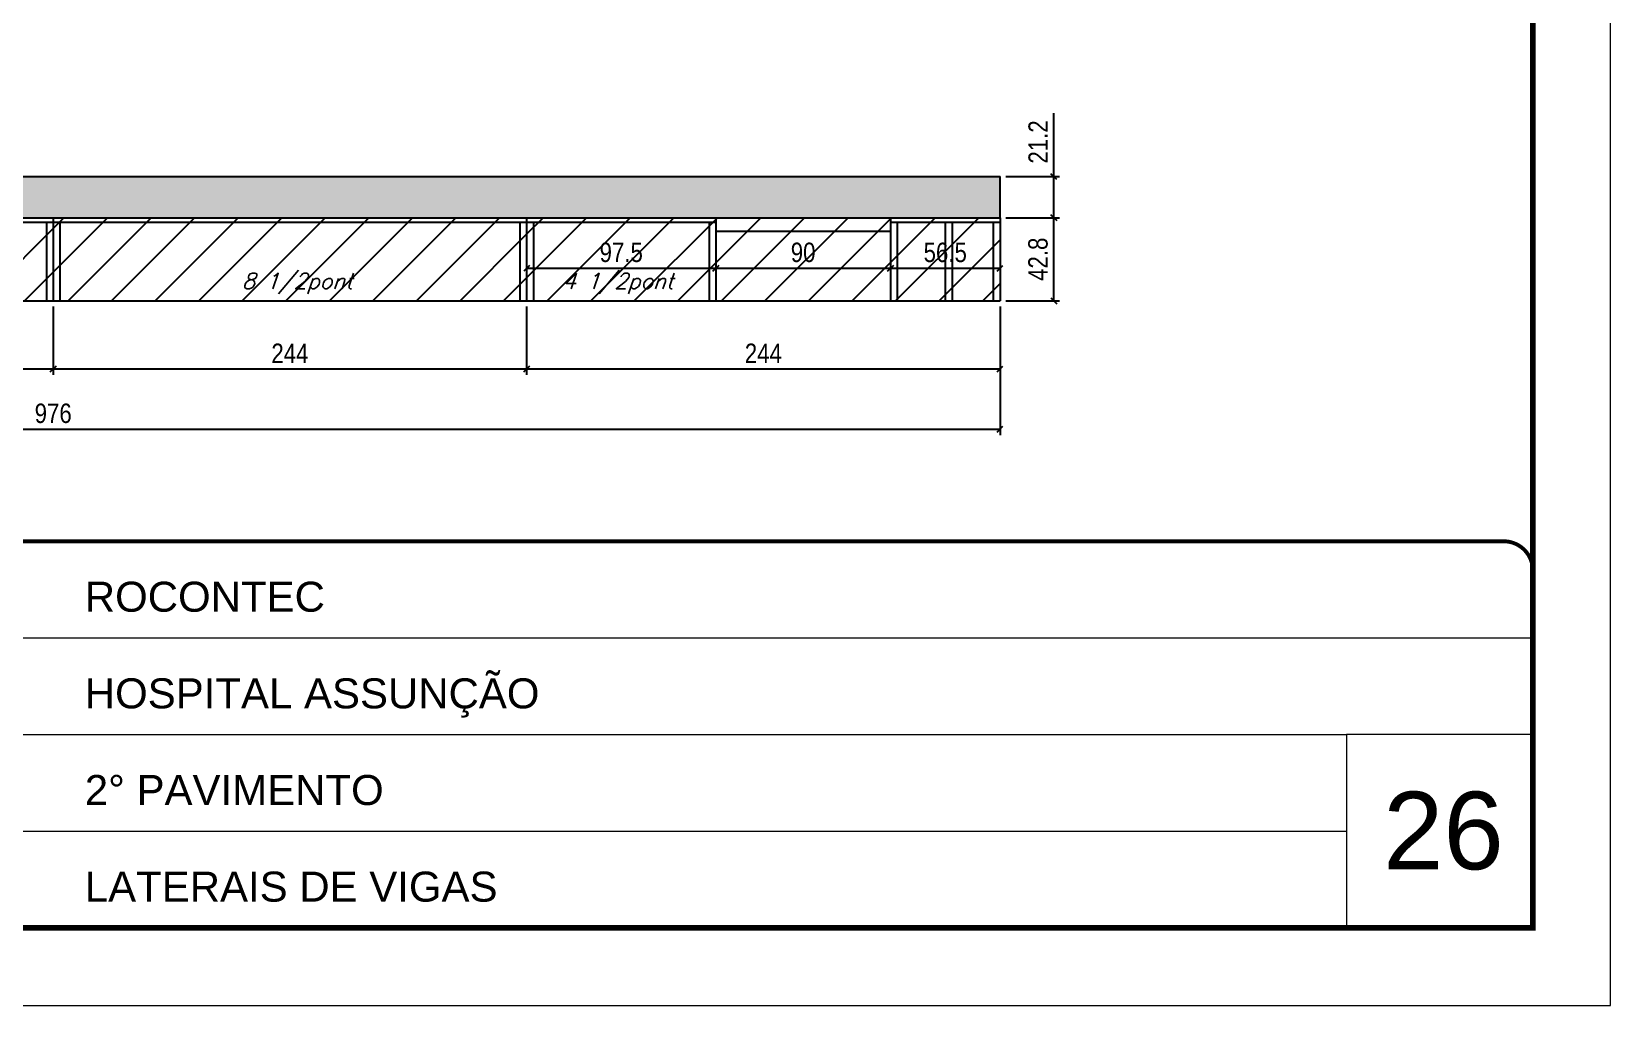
# Model space of a CAD drawing. Extents: x 137137 to 143418, y 10464 to 34486.
# Drawn here: x 139407 to 140221, y 26544 to 27046 of the extents above; entities that cross this region are included whole.
import ezdxf

# ---------------------------------------------------------------- set-up
doc = ezdxf.new("R2010")
doc.units = 0
doc.linetypes.add('CONTINUO', pattern=[0])
doc.linetypes.add('DASHED', pattern=[0.75, 0.5, -0.25])
for name, color, linetype, lineweight in [('CARIMBO', 255, 'Continuous', 9), ('Folhas', 255, 'Continuous', 9), ('SARRAFO DE PRESSAO', 251, 'DASHED', 9)]:
    doc.layers.add(name, color=color, linetype=linetype, lineweight=lineweight)
for name, color, linetype in [('COTA', 241, 'Continuous'), ('Painéis', 200, 'Continuous'), ('Reaproveitamento', 251, 'Continuous'), ('SARR_2.2x7', 40, 'Continuous'), ('SARR_3.5x7', 81, 'Continuous'), ('texto', 7, 'Continuous')]:
    doc.layers.add(name, color=color, linetype=linetype)
doc.styles.add('ARIAL', font='arial.ttf')
doc.styles.add('COTA TECNICA', font='techl___.ttf', dxfattribs={"height": 10})
doc.styles.add('Romans', font='romans.shx')
doc.dimstyles.new('PAINEL', dxfattribs={"dimtxt": 10, "dimasz": 3, "dimexe": 3, "dimexo": 3, "dimgap": 3, "dimtad": 1, "dimdec": 1, "dimzin": 12, "dimdsep": 46, "dimtxsty": 'COTA TECNICA', "dimblk1": 'OBLIQUE', "dimblk2": 'OBLIQUE', "dimsah": 1, "dimcen": 0.9, "dimclrd": 4, "dimclre": 4, "dimclrt": 240, "dimadec": 1, "dimazin": 3, "dimtfac": 1, "dimtdec": 1, "dimtmove": 0, "dimatfit": 3, "dimfxl": 1, "dimtolj": 1, "dimtzin": 12, "dimarcsym": 0})
pattern_1 = [(45, (1574.253, -37.888), (-11.2253202, 11.2253202), [])]

# ---------------------------------------------------------------- blocks, each defined once
blk = doc.blocks.new('9999999999')
at = {"color": 30, "linetype": 'CONTINUO'}
for p, q in [((98564.56, 34379.64), (99583.98, 34379.64)), ((98564.56, 34329.83), (99487.98, 34329.83)), ((99583.98, 34329.83), (99487.98, 34329.83)), ((99487.98, 34329.83), (99487.98, 34230.21)), ((98564.56, 34280.02), (99487.98, 34280.02))]:
    blk.add_line(p, q, dxfattribs=at)
at = {"color": 30, "linetype": 'CONTINUO', "const_width": 2}
blk.add_lwpolyline([(99583.98, 34230.21), (99583.98, 34414.45, 0.414214), (99568.98, 34429.45), (98228.98, 34429.45, 0.414214), (98213.98, 34414.45), (98213.98, 34245.21, 0.414214), (98228.98, 34230.21), (99583.98, 34230.21)], format="xyb", dxfattribs=at)
at = {"layer": 'Folhas'}
blk.add_lwpolyline([(98138.98, 34190.21), (99623.98, 34190.21), (99623.98, 35240.21), (98138.98, 35240.21)], close=True, dxfattribs=at)
at = {"layer": 'Folhas', "color": 30, "const_width": 3}
blk.add_lwpolyline([(98213.98, 34230.21), (99583.98, 34230.21), (99583.98, 35200.21), (98213.98, 35200.21)], close=True, dxfattribs=at)
at = {"color": 7, "linetype": 'Continuous', "ltscale": 5, "style": 'ARIAL'}
for s, height, p in [('ROCONTEC', 15.483, (98837.68, 34393.13)), ('HOSPITAL ASSUNÇÃO', 15.4829, (98837.68, 34343.32)), ('2° PAVIMENTO', 15.4829, (98837.68, 34293.51)), ('LATERAIS DE VIGAS', 15.4829, (98837.68, 34243.7))]:
    blk.add_text(s, height=height, dxfattribs=at).set_placement(p)
blk = doc.blocks.new('_Oblique')
at = {"color": 0, "linetype": 'ByBlock', "lineweight": -2}
blk.add_line((-0.5, -0.5), (0.5, 0.5), dxfattribs=at)
blk = doc.blocks.new('*D556')
at = {"layer": 'COTA', "color": 4, "lineweight": -2, "ltscale": 25, "transparency": 16777216}
for p, q in [((139174.21, 26904.54), (139174.21, 26869.39)), ((139418.21, 26904.54), (139418.21, 26869.39)), ((139174.21, 26872.39), (139418.21, 26872.39))]:
    blk.add_line(p, q, dxfattribs=at)
at = {"layer": 'Defpoints', "color": 0, "ltscale": 25, "transparency": 16777216}
for p in [(139174.21, 26907.54), (139418.21, 26907.54), (139418.21, 26872.39)]:
    blk.add_point(p, dxfattribs=at)
at = {"layer": 'COTA', "color": 4, "lineweight": -2, "ltscale": 25, "transparency": 16777216, "xscale": 3, "yscale": 3, "zscale": 3, "rotation": 180}
blk.add_blockref('_Oblique', (139174.21, 26872.39), dxfattribs=at)
at = {"layer": 'COTA', "color": 4, "lineweight": -2, "ltscale": 25, "transparency": 16777216, "xscale": 3, "yscale": 3, "zscale": 3}
blk.add_blockref('_Oblique', (139418.21, 26872.39), dxfattribs=at)
at = {"layer": 'COTA', "color": 240, "ltscale": 25, "transparency": 16777216, "insert": (139296.21, 26880.47), "char_height": 10, "attachment_point": 5, "style": 'COTA TECNICA'}
blk.add_mtext('\\A1;244', dxfattribs=at)
blk = doc.blocks.new('*D557')
at = {"layer": 'COTA', "color": 4, "lineweight": -2, "ltscale": 25, "transparency": 16777216}
for p, q in [((139418.21, 26904.54), (139418.21, 26869.39)), ((139662.21, 26904.54), (139662.21, 26869.39)), ((139418.21, 26872.39), (139662.21, 26872.39))]:
    blk.add_line(p, q, dxfattribs=at)
at = {"layer": 'Defpoints', "color": 0, "ltscale": 25, "transparency": 16777216}
for p in [(139418.21, 26907.54), (139662.21, 26907.54), (139662.21, 26872.39)]:
    blk.add_point(p, dxfattribs=at)
at = {"layer": 'COTA', "color": 4, "lineweight": -2, "ltscale": 25, "transparency": 16777216, "xscale": 3, "yscale": 3, "zscale": 3, "rotation": 180}
blk.add_blockref('_Oblique', (139418.21, 26872.39), dxfattribs=at)
at = {"layer": 'COTA', "color": 4, "lineweight": -2, "ltscale": 25, "transparency": 16777216, "xscale": 3, "yscale": 3, "zscale": 3}
blk.add_blockref('_Oblique', (139662.21, 26872.39), dxfattribs=at)
at = {"layer": 'COTA', "color": 240, "ltscale": 25, "transparency": 16777216, "insert": (139540.21, 26880.47), "char_height": 10, "attachment_point": 5, "style": 'COTA TECNICA'}
blk.add_mtext('\\A1;244', dxfattribs=at)
blk = doc.blocks.new('*D558')
at = {"layer": 'COTA', "color": 4, "lineweight": -2, "ltscale": 25, "transparency": 16777216}
for p, q in [((139662.21, 26904.54), (139662.21, 26869.39)), ((139906.21, 26904.54), (139906.21, 26869.39)), ((139662.21, 26872.39), (139906.21, 26872.39))]:
    blk.add_line(p, q, dxfattribs=at)
at = {"layer": 'Defpoints', "color": 0, "ltscale": 25, "transparency": 16777216}
for p in [(139662.21, 26907.54), (139906.21, 26907.54), (139906.21, 26872.39)]:
    blk.add_point(p, dxfattribs=at)
at = {"layer": 'COTA', "color": 4, "lineweight": -2, "ltscale": 25, "transparency": 16777216, "xscale": 3, "yscale": 3, "zscale": 3, "rotation": 180}
blk.add_blockref('_Oblique', (139662.21, 26872.39), dxfattribs=at)
at = {"layer": 'COTA', "color": 4, "lineweight": -2, "ltscale": 25, "transparency": 16777216, "xscale": 3, "yscale": 3, "zscale": 3}
blk.add_blockref('_Oblique', (139906.21, 26872.39), dxfattribs=at)
at = {"layer": 'COTA', "color": 240, "ltscale": 25, "transparency": 16777216, "insert": (139784.21, 26880.47), "char_height": 10, "attachment_point": 5, "style": 'COTA TECNICA'}
blk.add_mtext('\\A1;244', dxfattribs=at)
blk = doc.blocks.new('*D562')
at = {"layer": 'COTA', "color": 4, "lineweight": -2, "ltscale": 25, "transparency": 16777216}
for p, q in [((139759.71, 26940.34), (139759.71, 26921.3)), ((139849.71, 26940.34), (139849.71, 26921.3)), ((139759.71, 26924.3), (139849.71, 26924.3))]:
    blk.add_line(p, q, dxfattribs=at)
at = {"layer": 'Defpoints', "color": 0, "ltscale": 25, "transparency": 16777216}
for p in [(139759.71, 26943.34), (139849.71, 26943.34), (139849.71, 26924.3)]:
    blk.add_point(p, dxfattribs=at)
at = {"layer": 'COTA', "color": 4, "lineweight": -2, "ltscale": 25, "transparency": 16777216, "xscale": 3, "yscale": 3, "zscale": 3, "rotation": 180}
blk.add_blockref('_Oblique', (139759.71, 26924.3), dxfattribs=at)
at = {"layer": 'COTA', "color": 4, "lineweight": -2, "ltscale": 25, "transparency": 16777216, "xscale": 3, "yscale": 3, "zscale": 3}
blk.add_blockref('_Oblique', (139849.71, 26924.3), dxfattribs=at)
at = {"layer": 'COTA', "color": 240, "ltscale": 25, "transparency": 16777216, "insert": (139804.71, 26932.43), "char_height": 10, "attachment_point": 5, "style": 'COTA TECNICA'}
blk.add_mtext('\\A1;90', dxfattribs=at)
blk = doc.blocks.new('*D563')
at = {"layer": 'COTA', "color": 4, "lineweight": -2, "ltscale": 25, "transparency": 16777216}
for p, q in [((139662.21, 26947.34), (139662.21, 26921.3)), ((139759.71, 26947.34), (139759.71, 26921.3)), ((139662.21, 26924.3), (139759.71, 26924.3))]:
    blk.add_line(p, q, dxfattribs=at)
at = {"layer": 'Defpoints', "color": 0, "ltscale": 25, "transparency": 16777216}
for p in [(139662.21, 26950.34), (139759.71, 26950.34), (139759.71, 26924.3)]:
    blk.add_point(p, dxfattribs=at)
at = {"layer": 'COTA', "color": 4, "lineweight": -2, "ltscale": 25, "transparency": 16777216, "xscale": 3, "yscale": 3, "zscale": 3, "rotation": 180}
blk.add_blockref('_Oblique', (139662.21, 26924.3), dxfattribs=at)
at = {"layer": 'COTA', "color": 4, "lineweight": -2, "ltscale": 25, "transparency": 16777216, "xscale": 3, "yscale": 3, "zscale": 3}
blk.add_blockref('_Oblique', (139759.71, 26924.3), dxfattribs=at)
at = {"layer": 'COTA', "color": 240, "ltscale": 25, "transparency": 16777216, "insert": (139710.96, 26932.44), "char_height": 10, "attachment_point": 5, "style": 'COTA TECNICA'}
blk.add_mtext('\\A1;97.5', dxfattribs=at)
blk = doc.blocks.new('*D528')
at = {"layer": 'COTA', "color": 4, "lineweight": -2, "ltscale": 25, "transparency": 16777216}
for p, q in [((139849.71, 26947.34), (139849.71, 26921.3)), ((139906.21, 26947.34), (139906.21, 26921.3)), ((139849.71, 26924.3), (139906.21, 26924.3))]:
    blk.add_line(p, q, dxfattribs=at)
at = {"layer": 'Defpoints', "color": 0, "ltscale": 25, "transparency": 16777216}
for p in [(139849.71, 26950.34), (139906.21, 26950.34), (139906.21, 26924.3)]:
    blk.add_point(p, dxfattribs=at)
at = {"layer": 'COTA', "color": 4, "lineweight": -2, "ltscale": 25, "transparency": 16777216, "xscale": 3, "yscale": 3, "zscale": 3, "rotation": 180}
blk.add_blockref('_Oblique', (139849.71, 26924.3), dxfattribs=at)
at = {"layer": 'COTA', "color": 4, "lineweight": -2, "ltscale": 25, "transparency": 16777216, "xscale": 3, "yscale": 3, "zscale": 3}
blk.add_blockref('_Oblique', (139906.21, 26924.3), dxfattribs=at)
at = {"layer": 'COTA', "color": 240, "ltscale": 25, "transparency": 16777216, "insert": (139877.96, 26932.41), "char_height": 10, "attachment_point": 5, "style": 'COTA TECNICA'}
blk.add_mtext('\\A1;56.5', dxfattribs=at)
blk = doc.blocks.new('*D534')
at = {"layer": 'COTA', "color": 4, "lineweight": -2, "ltscale": 25, "transparency": 16777216}
for p, q in [((139909.21, 26950.34), (139936.89, 26950.34)), ((139933.89, 26907.54), (139933.89, 26950.34)), ((139909.21, 26907.54), (139936.89, 26907.54))]:
    blk.add_line(p, q, dxfattribs=at)
at = {"layer": 'Defpoints', "color": 0, "ltscale": 25, "transparency": 16777216}
for p in [(139906.21, 26950.34), (139933.89, 26950.34), (139906.21, 26907.54)]:
    blk.add_point(p, dxfattribs=at)
at = {"layer": 'COTA', "color": 4, "lineweight": -2, "ltscale": 25, "transparency": 16777216, "xscale": 3, "yscale": 3, "zscale": 3}
for p, rotation in [((139933.89, 26950.34), 90), ((139933.89, 26907.54), 270)]:
    blk.add_blockref('_Oblique', p, dxfattribs=dict(at, rotation=rotation))
at = {"layer": 'COTA', "color": 240, "ltscale": 25, "transparency": 16777216, "insert": (139925.8, 26928.94), "char_height": 10, "attachment_point": 5, "rotation": 90, "style": 'COTA TECNICA'}
blk.add_mtext('\\A1;42.8', dxfattribs=at)
blk = doc.blocks.new('*D535')
at = {"layer": 'COTA', "color": 4, "lineweight": -2, "ltscale": 25, "transparency": 16777216}
for p, q in [((139933.89, 26971.54), (139933.89, 27004.26)), ((139909.21, 26971.54), (139936.89, 26971.54)), ((139933.89, 26950.34), (139933.89, 26971.54)), ((139909.21, 26950.34), (139936.89, 26950.34))]:
    blk.add_line(p, q, dxfattribs=at)
at = {"layer": 'Defpoints', "color": 0, "ltscale": 25, "transparency": 16777216}
for p in [(139906.21, 26971.54), (139933.89, 26971.54), (139906.21, 26950.34)]:
    blk.add_point(p, dxfattribs=at)
at = {"layer": 'COTA', "color": 4, "lineweight": -2, "ltscale": 25, "transparency": 16777216, "xscale": 3, "yscale": 3, "zscale": 3}
for p, rotation in [((139933.89, 26971.54), 90), ((139933.89, 26950.34), 270)]:
    blk.add_blockref('_Oblique', p, dxfattribs=dict(at, rotation=rotation))
at = {"layer": 'COTA', "color": 240, "ltscale": 25, "transparency": 16777216, "insert": (139925.83, 26989.4), "char_height": 10, "attachment_point": 5, "rotation": 90, "style": 'COTA TECNICA'}
blk.add_mtext('\\A1;21.2', dxfattribs=at)
blk = doc.blocks.new('*D908')
at = {"layer": 'COTA', "color": 4, "lineweight": -2, "ltscale": 25, "transparency": 16777216}
for p, q in [((138930.21, 26904.54), (138930.21, 26838.34)), ((139906.21, 26904.54), (139906.21, 26838.34)), ((138930.21, 26841.34), (139906.21, 26841.34))]:
    blk.add_line(p, q, dxfattribs=at)
at = {"layer": 'Defpoints', "color": 0, "ltscale": 25, "transparency": 16777216}
for p in [(138930.21, 26907.54), (139906.21, 26907.54), (139906.21, 26841.34)]:
    blk.add_point(p, dxfattribs=at)
at = {"layer": 'COTA', "color": 4, "lineweight": -2, "ltscale": 25, "transparency": 16777216, "xscale": 3, "yscale": 3, "zscale": 3, "rotation": 180}
blk.add_blockref('_Oblique', (138930.21, 26841.34), dxfattribs=at)
at = {"layer": 'COTA', "color": 4, "lineweight": -2, "ltscale": 25, "transparency": 16777216, "xscale": 3, "yscale": 3, "zscale": 3}
blk.add_blockref('_Oblique', (139906.21, 26841.34), dxfattribs=at)
at = {"layer": 'COTA', "color": 240, "ltscale": 25, "transparency": 16777216, "insert": (139418.21, 26849.47), "char_height": 10, "attachment_point": 5, "style": 'COTA TECNICA'}
blk.add_mtext('\\A1;976', dxfattribs=at)

msp = doc.modelspace()

# ---------------------------------------------------------------- hatches: boundary and pattern name
at = {"layer": 'COTA', "ltscale": 25}
h = msp.add_hatch(dxfattribs=at)
h.set_pattern_fill('AR-CONC', color=256, scale=0.03)
h.set_pattern_definition([(50, (-1595.747, -37.8885), (5.46554007, -0.47817257), [0.5715, -6.2865]), (355, (-1595.747, -37.8885), (-1.05730264, 5.73170536), [0.4572, -5.02921753]), (100.4514447, (-1595.2913, -37.9283), (4.40823741, 5.25353256), [0.48570026, -5.34270734]), (46.1842, (-1595.747, -36.3645), (8.13237123, -1.26126984), [0.85725, -9.42975]), (96.6355576, (-1595.069, -36.4696), (7.122124, 7.42278374), [0.7285507, -8.01406824]), (351.184151, (-1595.747, -36.3645), (7.122124, 7.42278374), [0.685799, -7.54379196]), (21, (-1594.985, -36.7455), (4.54843174, -3.06795595), [0.5715, -6.2865]), (326, (-1594.985, -36.7455), (1.85406085, 5.52563898), [0.4572, -5.0292]), (71.451445, (-1594.606, -37.001), (6.40249258, 2.45768307), [0.48570026, -5.34269813]), (37.5, (-1595.7468, -37.8885), (0.092658098, 2.536651166), [0, -4.96824, 0, -5.1054, 0, -5.04825]), (7.5, (-1595.7468, -37.8885), (2.004589875, 3.005417245), [0, -2.91084, 0, -4.85394, 0, -1.92405]), (327.5, (-1597.446, -37.8885), (4.067717855, -0.17186232), [0, -1.905, 0, -5.9436, 0, -7.8867]), (317.5, (-1598.208, -37.8885), (4.44387544, 0.76279473), [0, -2.4765, 0, -3.94716, 0, -5.6007])])
h.paths.add_polyline_path([(139099.71, 26971.54), (139009.71, 26971.54), (138930.21, 26971.54), (138930.21, 26950.34), (139009.71, 26950.34), (139099.71, 26950.34), (139759.71, 26950.34), (139849.71, 26950.34), (139906.21, 26950.34), (139906.21, 26971.54), (139849.71, 26971.54), (139759.71, 26971.54)])
at = {"layer": 'Reaproveitamento', "ltscale": 25}
h = msp.add_hatch(dxfattribs=at)
h.set_pattern_fill('ANSI31', color=256, scale=5)
h.set_pattern_definition(pattern_1)
h.paths.add_polyline_path([(139418.21, 26950.34), (139174.21, 26950.34), (139174.21, 26907.54), (139418.21, 26907.54)])
h = msp.add_hatch(dxfattribs=at)
h.set_pattern_fill('ANSI31', color=256, scale=5)
h.set_pattern_definition(pattern_1)
h.paths.add_polyline_path([(139662.21, 26950.34), (139418.21, 26950.34), (139418.21, 26907.54), (139662.21, 26907.54)])
h = msp.add_hatch(dxfattribs=at)
h.set_pattern_fill('ANSI31', color=256, scale=5)
h.set_pattern_definition(pattern_1)
h.paths.add_polyline_path([(139906.21, 26950.34), (139849.71, 26950.34), (139759.71, 26950.34), (139662.21, 26950.34), (139662.21, 26907.54), (139759.71, 26907.54), (139849.71, 26907.54), (139906.21, 26907.54)])

# ---------------------------------------------------------------- linework, layer by layer
at = {"layer": 'COTA', "ltscale": 25}
for p, q in [((139099.71, 26971.54), (139759.71, 26971.54)), ((139759.71, 26971.54), (139849.71, 26971.54)), ((139849.71, 26971.54), (139906.21, 26971.54)), ((139906.21, 26950.34), (139906.21, 26971.54))]:
    msp.add_line(p, q, dxfattribs=at)
at = {"layer": 'Painéis'}
for p, q in [((139099.71, 26950.34), (139759.71, 26950.34)), ((139759.71, 26950.34), (139849.71, 26950.34)), ((139849.71, 26950.34), (139906.21, 26950.34)), ((139099.71, 26907.54), (139759.71, 26907.54)), ((139759.71, 26907.54), (139849.71, 26907.54)), ((139849.71, 26907.54), (139906.21, 26907.54))]:
    msp.add_line(p, q, dxfattribs=at)
at = {"layer": 'Painéis', "ltscale": 25}
for p, q in [((139418.21, 26950.34), (139418.21, 26907.54)), ((139662.21, 26950.34), (139662.21, 26907.54)), ((139906.21, 26950.34), (139906.21, 26907.54))]:
    msp.add_line(p, q, dxfattribs=at)
at = {"layer": 'SARR_2.2x7', "linetype": 'Continuous'}
for p, q in [((139174.21, 26948.14), (139418.21, 26948.14)), ((139418.21, 26948.14), (139662.21, 26948.14)), ((139662.21, 26948.14), (139759.71, 26948.14)), ((139759.71, 26943.34), (139849.71, 26943.34)), ((139849.71, 26948.14), (139906.21, 26948.14))]:
    msp.add_line(p, q, dxfattribs=at)
at = {"layer": 'SARR_3.5x7'}
for p, q in [((139414.71, 26948.14), (139414.71, 26907.54)), ((139421.71, 26948.14), (139421.71, 26907.54)), ((139658.71, 26948.14), (139658.71, 26907.54)), ((139665.71, 26948.14), (139665.71, 26907.54)), ((139756.21, 26948.14), (139756.21, 26907.54)), ((139759.71, 26950.34), (139759.71, 26907.54)), ((139849.71, 26950.34), (139849.71, 26907.54)), ((139853.21, 26948.14), (139853.21, 26907.54)), ((139877.96, 26948.14), (139877.96, 26907.54)), ((139881.46, 26948.14), (139881.46, 26907.54)), ((139902.71, 26948.14), (139902.71, 26907.54))]:
    msp.add_line(p, q, dxfattribs=at)

# ---------------------------------------------------------------- block references
at = {"layer": 'SARRAFO DE PRESSAO', "color": 6, "linetype": 'ByBlock'}
msp.add_blockref('9999999999', (40596.81, -7645.88), dxfattribs=at)

# ---------------------------------------------------------------- texts
at = {"layer": 'CARIMBO', "style": 'ARIAL'}
msp.add_text('26', height=40, dxfattribs=at).set_placement((140103.65, 26614.47))
at = {"layer": 'texto', "color": 2, "char_height": 8, "attachment_point": 5, "style": 'Romans'}
for s, insert in [('{\\Q19;\\C256;8 1/2pont}', (139543.97, 26916.41)), ('{\\Q19;\\C256;4 1/2pont}', (139709.28, 26916.41))]:
    msp.add_mtext(s, dxfattribs=dict(at, insert=insert))

# ---------------------------------------------------------------- dimensions: what is measured, and where the dimension line sits
at = {"layer": 'COTA', "ltscale": 25}
for base, p1, p2, picture, middle in [((139933.89, 26971.54), (139906.21, 26950.34), (139906.21, 26971.54), '*D535', (139925.83, 26989.4)), ((139933.89, 26950.34), (139906.21, 26907.54), (139906.21, 26950.34), '*D534', (139925.8, 26928.94))]:
    dim = msp.add_linear_dim(base=base, p1=p1, p2=p2, angle=90, dimstyle='PAINEL', dxfattribs=at)
    dim.commit()
    dim.dimension.update_dxf_attribs({"geometry": picture, "text_midpoint": middle})
for base, p1, p2, picture, middle in [((139759.71, 26924.3), (139662.21, 26950.34), (139759.71, 26950.34), '*D563', (139710.96, 26932.44)), ((139849.71, 26924.3), (139759.71, 26943.34), (139849.71, 26943.34), '*D562', (139804.71, 26932.43)), ((139906.21, 26924.3), (139849.71, 26950.34), (139906.21, 26950.34), '*D528', (139877.96, 26932.41)), ((139906.21, 26841.34), (138930.21, 26907.54), (139906.21, 26907.54), '*D908', (139418.21, 26849.47))]:
    dim = msp.add_linear_dim(base=base, p1=p1, p2=p2, dimstyle='PAINEL', dxfattribs=at)
    dim.commit()
    dim.dimension.update_dxf_attribs({"geometry": picture, "text_midpoint": middle})
for base, p1, p2, picture, middle in [((139418.21, 26872.39), (139174.21, 26907.54), (139418.21, 26907.54), '*D556', (139296.21, 26880.47)), ((139662.21, 26872.39), (139418.21, 26907.54), (139662.21, 26907.54), '*D557', (139540.21, 26880.47)), ((139906.21, 26872.39), (139662.21, 26907.54), (139906.21, 26907.54), '*D558', (139784.21, 26880.47))]:
    dim = msp.add_linear_dim(base=base, p1=p1, p2=p2, dimstyle='PAINEL', override={"dimtmove": 1}, dxfattribs=at)
    dim.commit()
    dim.dimension.update_dxf_attribs({"geometry": picture, "text_midpoint": middle})

doc.saveas('drawing.dxf')
